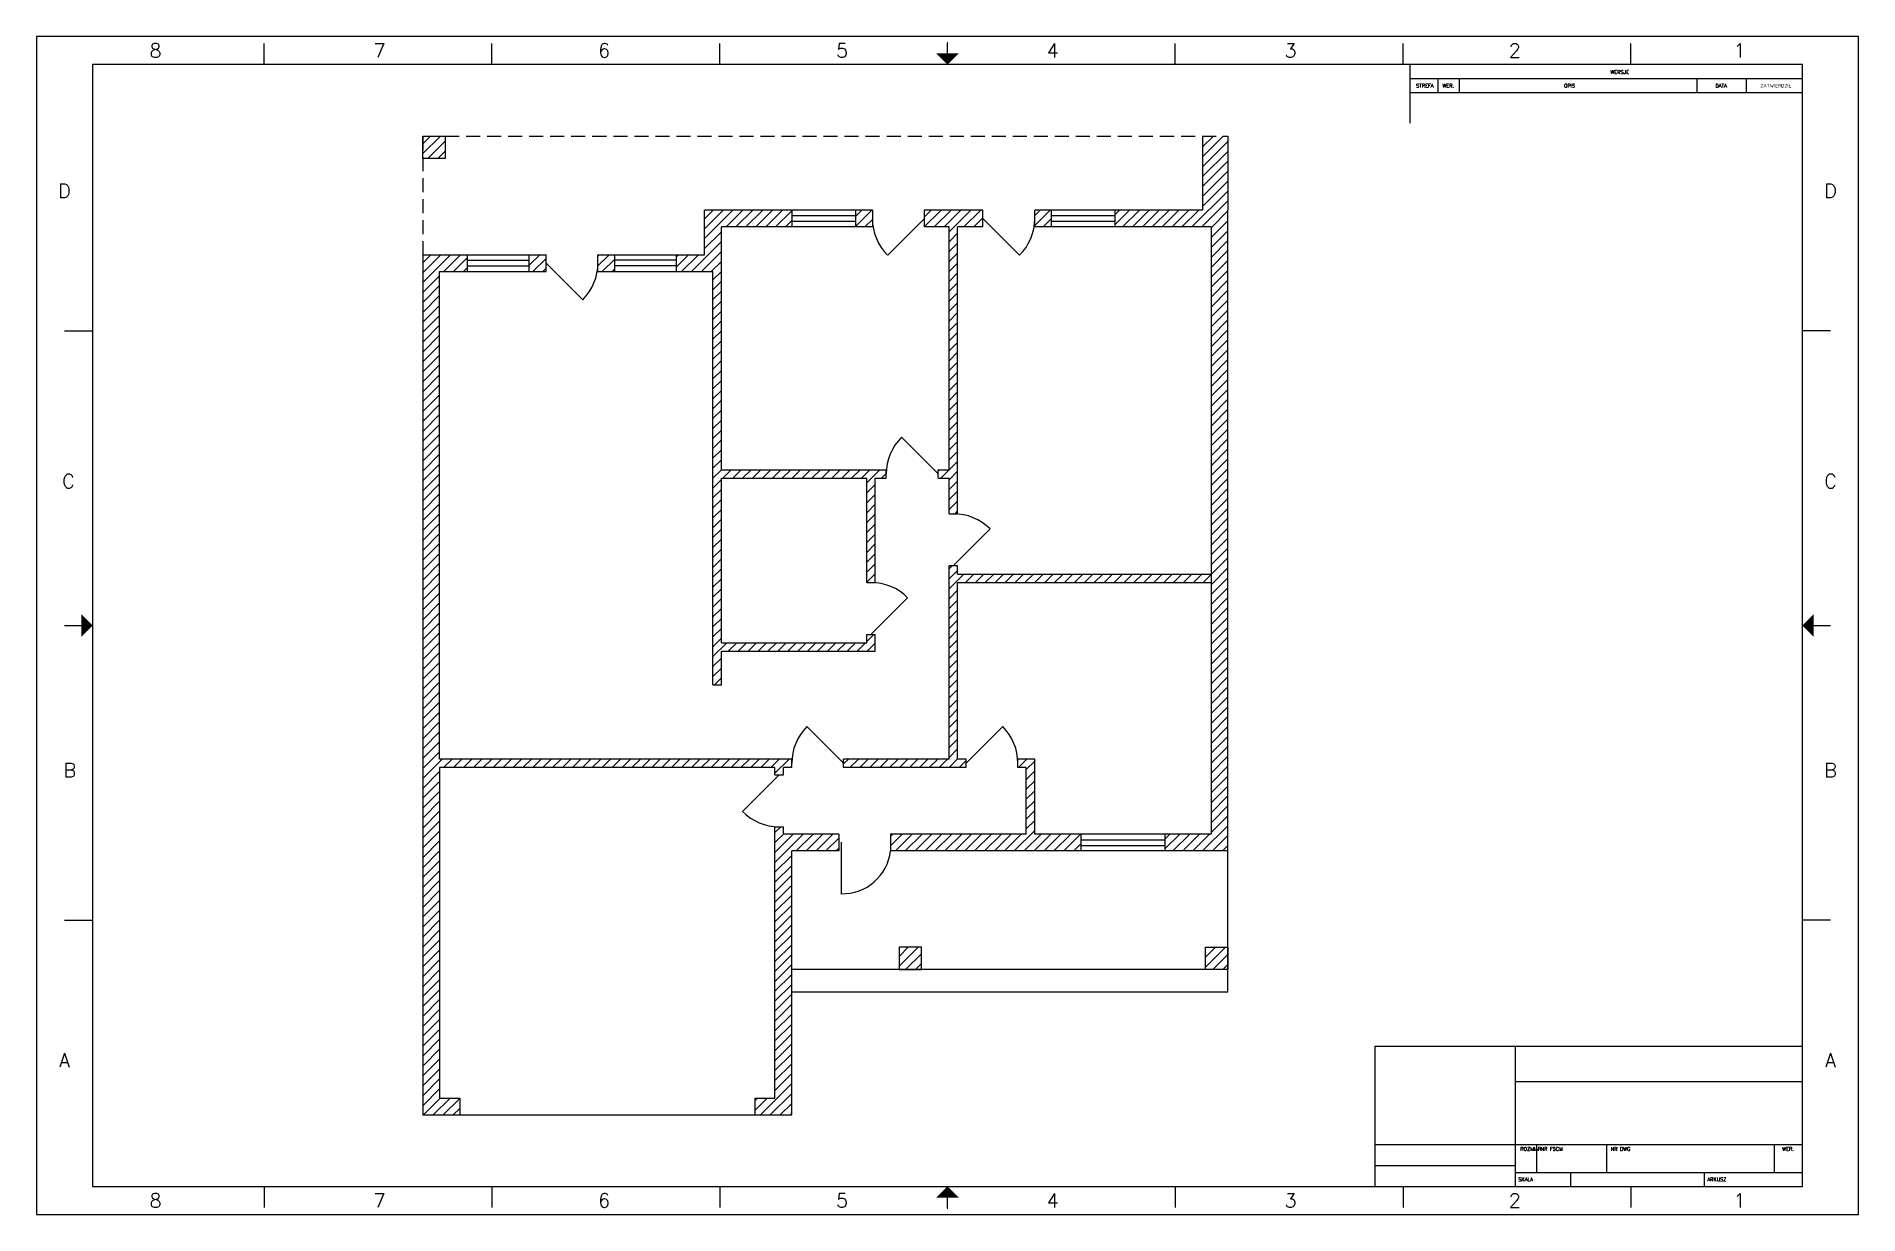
# Paper-space layout 'Układ w rozmiarze D' of a CAD drawing. Header units: inches. Extents: x 0 to 32.5, y 0 to 21.
import ezdxf
from ezdxf.enums import TextEntityAlignment as Align

# ---------------------------------------------------------------- set-up
doc = ezdxf.new("R2010")
doc.units = ezdxf.units.IN
doc.header["$MEASUREMENT"] = 0
doc.linetypes.add('UKRYTE', pattern=[0.375, 0.25, -0.125])
for name, color, linetype in [('Model-Detal', 7, 'Continuous'), ('Model-Przód', 7, 'Continuous'), ('Tabelka rysunkowa', 7, 'Continuous'), ('Warstwa1', 7, 'UKRYTE')]:
    doc.layers.add(name, color=color, linetype=linetype)
doc.styles.add('Roman', font='romans.shx')

# ---------------------------------------------------------------- blocks, each defined once
blk = doc.blocks.new('Tabelka rysunkowa ANSI D')
at = {"layer": 'Tabelka rysunkowa'}
for p, q in [((32.5, 21), (0, 21)), ((0, 21), (0, 0)), ((4.062, 20.5), (4.062, 20.875)), ((8.125, 20.5), (8.125, 20.875)), ((12.188, 20.5), (12.188, 20.875)), ((16.25, 20.5), (16.25, 20.875)), ((20.312, 20.5), (20.312, 20.875)), ((24.375, 20.5), (24.375, 20.875)), ((28.438, 20.5), (28.438, 20.875)), ((32.5, 0), (32.5, 21)), ((32.5, 20.5), (32.5, 20.875)), ((31.5, 20.5), (1, 20.5)), ((1, 20.5), (1, 0.5)), ((24.5, 19.453), (24.5, 20.5)), ((31.5, 0.5), (31.5, 20.5)), ((24.5, 20.25), (31.5, 20.25)), ((25, 20), (25, 20.25)), ((25.38, 20), (25.38, 20.25)), ((29.62, 20), (29.62, 20.25)), ((30.5, 20), (30.5, 20.25)), ((24.5, 20), (31.5, 20)), ((0.5, 15.75), (1, 15.75)), ((32, 15.75), (31.5, 15.75)), ((0.5, 10.5), (1, 10.5)), ((31.5, 10.5), (32, 10.5)), ((0.5, 5.25), (1, 5.25)), ((32, 5.25), (31.5, 5.25)), ((23.88, 3), (31.5, 3)), ((23.88, 0.5), (23.88, 3)), ((26.38, 0.5), (26.38, 3)), ((26.38, 2.37), (31.5, 2.37)), ((23.88, 1.25), (31.5, 1.25)), ((26.76, 0.75), (26.76, 1.25)), ((28.01, 0.75), (28.01, 1.25)), ((31, 0.75), (31, 1.25)), ((23.88, 0.875), (26.38, 0.875)), ((26.38, 0.75), (31.5, 0.75)), ((27.37, 0.5), (27.37, 0.75)), ((29.75, 0.5), (29.75, 0.75)), ((1, 0.5), (31.5, 0.5)), ((4.062, 0.5), (4.062, 0.125)), ((8.125, 0.5), (8.125, 0.125)), ((12.188, 0.5), (12.188, 0.125)), ((16.25, 0.125), (16.25, 0.5)), ((20.312, 0.5), (20.312, 0.125)), ((24.375, 0.5), (24.375, 0.125)), ((28.438, 0.5), (28.438, 0.125)), ((32.5, 0.125), (32.5, 0.5)), ((0, 0), (32.5, 0))]:
    blk.add_line(p, q, dxfattribs=at)
at = {"layer": 'Tabelka rysunkowa', "const_width": 0.02}
for points in [[(16.25, 20.9), (16.25, 20.7)], [(0.6, 10.5), (0.8, 10.5)], [(0.6, 10.5), (0.6, 10.5)], [(31.9, 10.5), (31.9, 10.5)], [(16.25, 0.1), (16.25, 0.3)]]:
    blk.add_lwpolyline(points, dxfattribs=at)
at = {"layer": 'Tabelka rysunkowa'}
for points in [[(16.05, 20.7), (16.45, 20.7), (16.25, 20.5)], [(0.8, 10.3), (0.8, 10.7), (1, 10.5)], [(31.7, 10.3), (31.7, 10.7), (31.5, 10.5)], [(16.05, 0.3), (16.45, 0.3), (16.25, 0.5)]]:
    blk.add_solid(points, dxfattribs=at)
at = {"color": 0, "style": 'Roman', "flags": 8}
for tag, p in [('NPLIKU', (-0.05, 6)), ('DATAWERSJI', (-0.05, 3)), ('UŻYTKOWN', (-0.05, 0))]:
    blk.add_attdef(tag, p, '', height=0.15, rotation=90, dxfattribs=at)
at = {"layer": 'Tabelka rysunkowa', "style": 'Roman'}
for s, p in [('8', (2.125, 20.75)), ('7', (6.119, 20.75)), ('6', (10.125, 20.75)), ('5', (14.369, 20.75)), ('4', (18.125, 20.75)), ('3', (22.369, 20.75)), ('2', (26.369, 20.75)), ('1', (30.375, 20.75)), ('D', (0.5, 18.25)), ('D', (32, 18.25)), ('C', (0.571, 13.073)), ('C', (32, 13.073)), ('B', (0.595, 7.919)), ('B', (32, 7.919)), ('A', (0.5, 2.75)), ('A', (32, 2.75)), ('8', (2.125, 0.25)), ('7', (6.119, 0.25)), ('6', (10.125, 0.25)), ('5', (14.369, 0.25)), ('4', (18.125, 0.25)), ('3', (22.369, 0.25)), ('2', (26.369, 0.25)), ('1', (30.375, 0.25))]:
    blk.add_text(s, height=0.25, dxfattribs=at).set_placement(p, align=Align.MIDDLE_CENTER)
for s, p in [('STREFA', (24.609, 20.09)), ('WER.', (25.08, 20.09)), ('OPIS', (27.246, 20.09)), ('WERSJE', (28.075, 20.332)), ('DATA', (29.948, 20.09)), ('ZATWIERDZIŁ', (30.748, 20.09)), ('ROZMIAR', (26.468, 1.136)), ('NR FSCM', (26.829, 1.136)), ('NR DWG', (28.081, 1.136)), ('WER.', (31.14, 1.136)), ('SKALA', (26.432, 0.593)), ('ARKUSZ', (29.803, 0.593))]:
    blk.add_text(s, height=0.065, dxfattribs=at).set_placement(p)

psp = doc.layouts.new('Układ w rozmiarze D')

# ---------------------------------------------------------------- hatches: boundary and pattern name
at = {"layer": 'Model-Detal'}
h = psp.add_hatch(dxfattribs=at)
h.set_pattern_fill('ANSI31', color=256)
h.paths.add_polyline_path([(13.472, 8.12), (7.19, 8.12), (7.19, 16.81), (7.69, 16.81), (7.69, 17.11), (6.89, 17.11), (6.89, 10.5), (6.89, 1.775), (7.549, 1.775), (7.549, 2.075), (7.19, 2.075), (7.19, 7.97), (13.172, 7.97), (13.172, 7.838), (13.322, 7.838), (13.322, 7.97), (13.472, 7.97)])
h.paths.add_polyline_path([(18.628, 6.781), (17.806, 6.781), (17.806, 8.12), (17.506, 8.12), (17.506, 7.97), (17.656, 7.97), (17.656, 6.781), (15.234, 6.781), (15.234, 6.481), (18.628, 6.481)])
h.paths.add_polyline_path([(21.25, 10.5), (21.25, 17.904), (21.25, 19.225), (20.8, 19.225), (20.8, 17.904), (19.241, 17.904), (19.241, 17.604), (20.95, 17.604), (20.95, 11.417), (20.95, 6.781), (20.128, 6.781), (20.128, 6.481), (21.25, 6.481)])
h.paths.add_polyline_path([(21.25, 4.766), (20.85, 4.766), (20.85, 4.366), (21.25, 4.366)])
h.paths.add_polyline_path([(15.786, 4.766), (15.386, 4.766), (15.386, 4.366), (15.786, 4.366)])
h.paths.add_polyline_path([(16.431, 11.267), (20.95, 11.267), (20.95, 11.417), (16.431, 11.417), (16.431, 11.567), (16.281, 11.567), (16.281, 8.12), (14.397, 8.12), (14.397, 7.97), (16.581, 7.97), (16.581, 8.12), (16.431, 8.12)])
h.paths.add_polyline_path([(14.959, 13.126), (15.157, 13.126), (15.157, 13.276), (12.216, 13.276), (12.216, 17.604), (13.475, 17.604), (13.475, 17.904), (11.916, 17.904), (11.916, 17.11), (11.415, 17.11), (11.415, 16.81), (12.066, 16.81), (12.066, 9.442), (12.216, 9.442), (12.216, 10.042), (14.959, 10.042), (14.959, 10.342), (14.809, 10.342), (14.809, 10.192), (12.216, 10.192), (12.216, 13.126), (14.809, 13.126), (14.809, 11.267), (14.959, 11.267)])
h.paths.add_polyline_path([(16.881, 17.904), (15.835, 17.904), (15.835, 17.604), (16.281, 17.604), (16.281, 13.276), (16.082, 13.276), (16.082, 13.126), (16.281, 13.126), (16.281, 12.492), (16.431, 12.492), (16.431, 17.604), (16.881, 17.604)])
h.paths.add_polyline_path([(14.91, 17.904), (14.61, 17.904), (14.61, 17.604), (14.91, 17.604)])
h.paths.add_polyline_path([(18.106, 17.904), (17.806, 17.904), (17.806, 17.604), (18.106, 17.604)])
h.paths.add_polyline_path([(7.29, 19.225), (6.89, 19.225), (6.89, 18.825), (7.29, 18.825)])
h = psp.add_hatch(dxfattribs=at)
h.set_pattern_fill('ANSI31', color=256)
h.paths.add_polyline_path([(9.09, 17.11), (8.79, 17.11), (8.79, 16.81), (9.09, 16.81)])
h.paths.add_polyline_path([(10.315, 17.11), (10.015, 17.11), (10.015, 16.81), (10.315, 16.81)])
h = psp.add_hatch(dxfattribs=at)
h.set_pattern_fill('ANSI31', color=256)
h.paths.add_polyline_path([(14.309, 6.781), (13.322, 6.781), (13.322, 6.913), (13.172, 6.913), (13.172, 2.075), (12.813, 2.075), (12.813, 1.775), (13.472, 1.775), (13.472, 6.481), (14.309, 6.481)])

# ---------------------------------------------------------------- linework, layer by layer
for centre, radius, start, end in [((15.839, 17.756), 0.929, 180.0983, 225), ((16.881, 17.754), 0.925, 315, 0), ((9.09, 16.96), 0.925, 315, 0), ((16.082, 13.201), 0.924, 135, 180.018), ((16.356, 11.567), 0.925, 45, 90), ((14.884, 10.342), 0.925, 45, 90), ((14.397, 8.045), 0.925, 135, 180), ((16.581, 8.045), 0.925, 0, 45), ((13.247, 7.838), 0.925, 225, 270), ((14.375, 6.584), 0.866, 268.5402, 353.151)]:
    psp.add_arc(centre, radius, start, end, dxfattribs=at)
at = {"layer": 'Model-Przód'}
for p, q in [((20.8, 19.225), (20.8, 17.904)), ((21.25, 19.225), (21.25, 17.904)), ((11.916, 17.11), (11.916, 17.904)), ((14.91, 17.904), (11.916, 17.904)), ((13.475, 17.904), (13.475, 17.604)), ((14.61, 17.904), (14.61, 17.604)), ((14.91, 17.904), (14.91, 17.604)), ((16.881, 17.904), (15.835, 17.904)), ((15.835, 17.904), (15.835, 17.604)), ((16.881, 17.604), (16.881, 17.904)), ((20.8, 17.904), (17.806, 17.904)), ((17.806, 17.604), (17.806, 17.904)), ((18.106, 17.604), (18.106, 17.904)), ((19.241, 17.604), (19.241, 17.904)), ((21.25, 10.5), (21.25, 17.904)), ((12.216, 13.276), (12.216, 17.604)), ((14.91, 17.604), (12.216, 17.604)), ((14.61, 17.804), (13.475, 17.804)), ((14.61, 17.704), (13.475, 17.704)), ((15.185, 17.101), (15.839, 17.756)), ((16.281, 17.604), (15.831, 17.604)), ((16.281, 13.276), (16.281, 17.604)), ((16.431, 12.492), (16.431, 17.604)), ((16.881, 17.604), (16.431, 17.604)), ((16.881, 17.754), (17.535, 17.1)), ((20.95, 17.604), (17.806, 17.604)), ((19.241, 17.804), (18.106, 17.804)), ((19.241, 17.704), (18.106, 17.704)), ((20.95, 17.604), (20.95, 11.417)), ((6.89, 17.11), (9.09, 17.11)), ((6.89, 17.11), (6.89, 10.5)), ((7.69, 16.81), (7.69, 17.11)), ((7.69, 17.01), (8.79, 17.01)), ((7.69, 16.91), (8.79, 16.91)), ((8.79, 16.81), (8.79, 17.11)), ((9.09, 16.81), (9.09, 17.11)), ((9.09, 16.96), (9.744, 16.306)), ((10.015, 16.81), (10.015, 17.11)), ((10.015, 17.11), (11.916, 17.11)), ((10.315, 16.81), (10.315, 17.11)), ((11.415, 17.01), (10.315, 17.01)), ((11.415, 16.91), (10.315, 16.91)), ((11.415, 16.81), (11.415, 17.11)), ((7.19, 8.12), (7.19, 16.81)), ((7.19, 16.81), (9.09, 16.81)), ((10.015, 16.81), (12.066, 16.81)), ((12.066, 9.442), (12.066, 16.81)), ((15.429, 13.855), (16.083, 13.201)), ((12.216, 13.276), (15.157, 13.276)), ((12.216, 13.126), (14.809, 13.126)), ((12.216, 10.192), (12.216, 13.126)), ((14.809, 11.267), (14.809, 13.126)), ((14.959, 13.126), (15.157, 13.126)), ((14.959, 11.267), (14.959, 13.126)), ((15.157, 13.126), (15.157, 13.276)), ((16.082, 13.126), (16.082, 13.276)), ((16.082, 13.276), (16.281, 13.276)), ((16.082, 13.126), (16.281, 13.126)), ((16.281, 12.492), (16.281, 13.126)), ((16.431, 12.492), (16.431, 13.126)), ((20.95, 13.126), (20.95, 6.781)), ((16.281, 12.492), (16.431, 12.492)), ((17.01, 12.221), (16.356, 11.567)), ((16.281, 8.12), (16.281, 11.567)), ((16.281, 11.567), (16.431, 11.567)), ((16.431, 11.417), (16.431, 11.567)), ((16.431, 11.417), (20.95, 11.417)), ((14.809, 11.267), (14.959, 11.267)), ((16.431, 8.12), (16.431, 11.267)), ((16.431, 11.267), (20.95, 11.267)), ((15.538, 10.996), (14.884, 10.342)), ((6.89, 10.5), (6.89, 1.775)), ((21.25, 3.966), (21.25, 10.5)), ((12.216, 10.192), (14.809, 10.192)), ((14.809, 10.192), (14.809, 10.342)), ((14.809, 10.342), (14.959, 10.342)), ((14.959, 10.042), (14.959, 10.342)), ((12.216, 9.442), (12.216, 10.042)), ((12.216, 10.042), (14.959, 10.042)), ((12.066, 9.442), (12.216, 9.442)), ((13.743, 8.699), (14.397, 8.045)), ((16.581, 8.045), (17.235, 8.699)), ((6.89, 8.12), (6.89, 1.775)), ((13.472, 8.12), (7.19, 8.12)), ((7.19, 7.97), (7.19, 2.075)), ((13.172, 7.97), (7.19, 7.97)), ((13.247, 7.838), (12.592, 7.184)), ((13.172, 7.838), (13.172, 7.97)), ((13.172, 7.838), (13.322, 7.838)), ((13.322, 7.838), (13.322, 7.97)), ((13.472, 7.97), (13.322, 7.97)), ((13.472, 7.97), (13.472, 8.12)), ((14.397, 7.97), (14.397, 8.12)), ((16.281, 8.12), (14.397, 8.12)), ((16.581, 7.97), (14.397, 7.97)), ((16.581, 8.12), (16.431, 8.12)), ((16.581, 7.97), (16.581, 8.12)), ((17.806, 8.12), (17.506, 8.12)), ((17.506, 7.97), (17.506, 8.12)), ((17.656, 7.97), (17.506, 7.97)), ((17.656, 6.781), (17.656, 7.97)), ((17.806, 6.781), (17.806, 8.12)), ((13.172, 2.075), (13.172, 6.913)), ((13.172, 6.913), (13.322, 6.913)), ((13.322, 6.781), (13.322, 6.913)), ((14.309, 6.781), (13.322, 6.781)), ((14.309, 6.781), (14.309, 6.481)), ((14.353, 6.637), (14.353, 5.712)), ((15.234, 6.781), (15.234, 6.481)), ((17.656, 6.781), (15.234, 6.781)), ((20.95, 6.781), (17.806, 6.781)), ((18.628, 6.781), (18.628, 6.481)), ((18.628, 6.681), (20.128, 6.681)), ((18.628, 6.581), (20.128, 6.581)), ((20.128, 6.781), (20.128, 6.481)), ((13.472, 1.775), (13.472, 6.481)), ((14.309, 6.481), (13.472, 6.481)), ((21.25, 6.481), (15.234, 6.481)), ((21.25, 4.366), (13.472, 4.366)), ((21.25, 3.966), (13.472, 3.966)), ((7.19, 2.075), (7.549, 2.075)), ((7.549, 2.075), (7.549, 1.775)), ((12.813, 2.075), (12.813, 1.775)), ((12.813, 2.075), (13.172, 2.075)), ((6.89, 1.775), (13.472, 1.775)), ((6.89, 1.775), (13.472, 1.775))]:
    psp.add_line(p, q, dxfattribs=at)
for points in [[(6.89, 19.225), (7.29, 19.225), (7.29, 18.825), (6.89, 18.825)], [(15.386, 4.366), (15.786, 4.366), (15.786, 4.766), (15.386, 4.766)], [(21.25, 4.366), (20.85, 4.366), (20.85, 4.766), (21.25, 4.766)]]:
    psp.add_lwpolyline(points, close=True, dxfattribs=at)
at = {"layer": 'Warstwa1'}
for p, q in [((6.89, 19.225), (6.89, 17.11)), ((7.29, 19.225), (21.25, 19.225))]:
    psp.add_line(p, q, dxfattribs=at)

# ---------------------------------------------------------------- block references
at = {"layer": 'Tabelka rysunkowa'}
psp.add_blockref('Tabelka rysunkowa ANSI D', (0, 0), dxfattribs=at)

doc.saveas('drawing.dxf')
